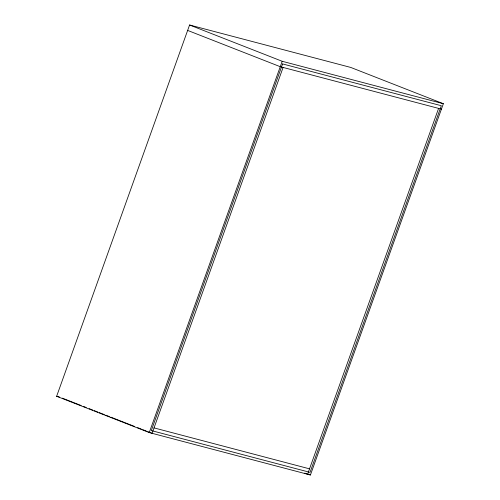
<?xml version="1.0" encoding="UTF-8"?>
<svg xmlns="http://www.w3.org/2000/svg" width="500" height="500" viewBox="0 0 500 500"><rect width="100%" height="100%" fill="white"/><g stroke="black" fill="none" stroke-linecap="round" stroke-linejoin="round"><path stroke-width="0.75" d="M56.644 396.281L189.581 25L350.731 67.431L443.356 103.719L310.419 475L149.269 432.569L56.644 396.281L59.462 397.025M149.269 432.569L282.206 61.288L443.356 103.719M283.087 67.444L152.094 433.312L147.75 431.613M438.594 108.394L307.6 474.256L304.7 473.125M441.419 109.131L280.269 66.7L187.644 30.412M154.031 427.894L309.538 468.844M189.581 25L282.206 61.288M308.244 474.15L310.419 475M62.356 398.156L81.175 405.531M83.344 406.381L86.237 407.512M89.131 408.644L92.75 410.062M94.2 410.631L97.819 412.05M99.262 412.619L104.331 414.6M105.775 415.169L109.394 416.587M110.844 417.15L134.725 426.506M137.619 427.644L141.237 429.056M142.681 429.625L146.3 431.044M282.587 63.925L151.312 430.569L310.038 472.362L441.319 105.719L282.587 63.925"/></g></svg>
